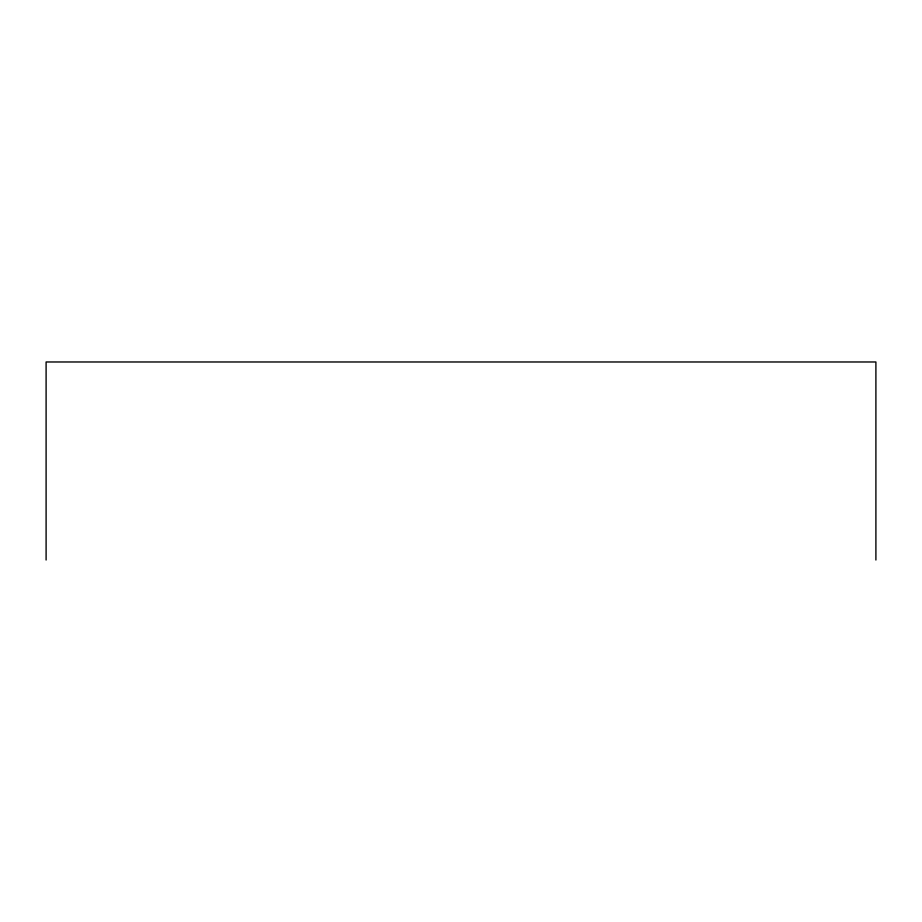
<?xml version="1.0" encoding="UTF-8"?>
<svg xmlns="http://www.w3.org/2000/svg" width="922" height="922" viewBox="0 0 922 922"><rect width="100%" height="100%" fill="white"/><g stroke="black" fill="none" stroke-linecap="round" stroke-linejoin="round"><path stroke-width="1.38" d="M875.9 560.023L875.9 361.977L46.1 361.977L46.1 560.023"/></g></svg>
